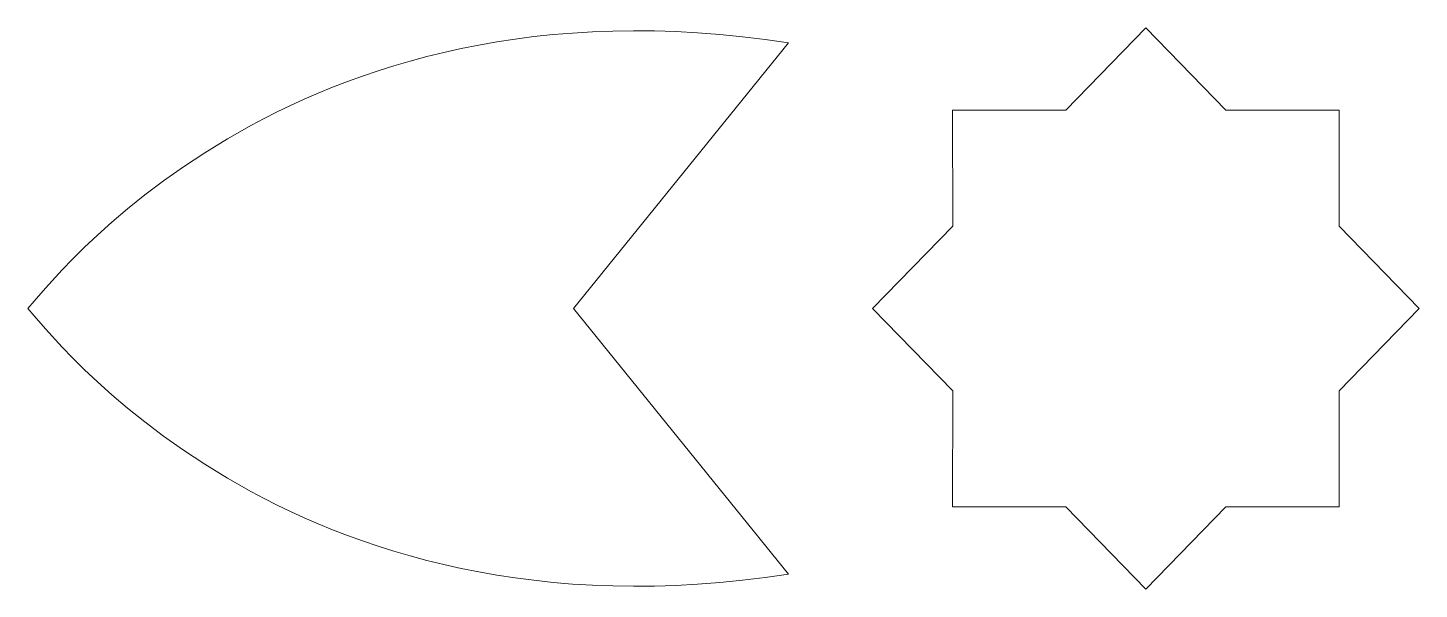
# Model space of a CAD drawing. Header units: millimetres. Extents: x -167 to 167, y -425 to 425.
# Drawn here: x -17.64 to 4.31, y -196.52 to -187.67 of the extents above; entities that cross this region are included whole.
import ezdxf

# ---------------------------------------------------------------- set-up
doc = ezdxf.new("R2010")
doc.units = ezdxf.units.MM
doc.header["$MEASUREMENT"] = 0
doc.layers.add('Layer 1', color=18, linetype='Continuous', true_color=0x000000)

msp = doc.modelspace()

# ---------------------------------------------------------------- linework, layer by layer
at = {"layer": 'Layer 1', "color": 250, "lineweight": 9, "true_color": 0x333333}
for points, knots in [([(-4.312, -192.094), (-4.312, -192.094), (-3.048, -193.391), (-3.048, -193.391), (-3.048, -193.391), (-3.049, -195.224), (-3.049, -195.224), (-3.049, -195.224), (-1.263, -195.223), (-1.263, -195.223), (-1.263, -195.223), (0, -196.52), (0, -196.52), (0, -196.52), (1.263, -195.223), (1.263, -195.223), (1.263, -195.223), (3.049, -195.224), (3.049, -195.224), (3.049, -195.224), (3.047, -193.391), (3.047, -193.391), (3.047, -193.391), (4.312, -192.094), (4.312, -192.094), (4.312, -192.094), (3.047, -190.798), (3.047, -190.798), (3.047, -190.798), (3.049, -188.964), (3.049, -188.964), (3.049, -188.964), (1.263, -188.966), (1.263, -188.966), (1.263, -188.966), (0, -187.668), (0, -187.668), (0, -187.668), (-1.263, -188.966), (-1.263, -188.966), (-1.263, -188.966), (-3.049, -188.964), (-3.049, -188.964), (-3.049, -188.964), (-3.048, -190.798), (-3.048, -190.798), (-3.048, -190.798), (-4.312, -192.094), (-4.312, -192.094)], [0, 0, 0, 0, 0.0625, 0.0625, 0.0625, 0.125, 0.125, 0.125, 0.1875, 0.1875, 0.1875, 0.25, 0.25, 0.25, 0.3125, 0.3125, 0.3125, 0.375, 0.375, 0.375, 0.4375, 0.4375, 0.4375, 0.5, 0.5, 0.5, 0.5625, 0.5625, 0.5625, 0.625, 0.625, 0.625, 0.6875, 0.6875, 0.6875, 0.75, 0.75, 0.75, 0.8125, 0.8125, 0.8125, 0.875, 0.875, 0.875, 0.9375, 0.9375, 0.9375, 1, 1, 1, 1]), ([(-17.641, -192.094), (-17.641, -192.094), (-17.543, -192.208), (-17.543, -192.208), (-17.543, -192.208), (-17.363, -192.416), (-17.363, -192.416), (-17.363, -192.416), (-17.098, -192.705), (-17.098, -192.705), (-17.098, -192.705), (-16.935, -192.874), (-16.935, -192.874), (-16.935, -192.874), (-16.75, -193.056), (-16.75, -193.056), (-16.75, -193.056), (-16.543, -193.251), (-16.543, -193.251), (-16.543, -193.251), (-16.316, -193.455), (-16.316, -193.455), (-16.316, -193.455), (-16.066, -193.667), (-16.066, -193.667), (-16.066, -193.667), (-15.795, -193.884), (-15.795, -193.884), (-15.795, -193.884), (-15.502, -194.106), (-15.502, -194.106), (-15.502, -194.106), (-15.187, -194.328), (-15.187, -194.328), (-15.187, -194.328), (-14.85, -194.551), (-14.85, -194.551), (-14.85, -194.551), (-14.491, -194.77), (-14.491, -194.77), (-14.491, -194.77), (-14.11, -194.985), (-14.11, -194.985), (-14.11, -194.985), (-13.911, -195.091), (-13.911, -195.091), (-13.911, -195.091), (-13.706, -195.194), (-13.706, -195.194), (-13.706, -195.194), (-13.495, -195.295), (-13.495, -195.295), (-13.495, -195.295), (-13.28, -195.394), (-13.28, -195.394), (-13.28, -195.394), (-13.058, -195.49), (-13.058, -195.49), (-13.058, -195.49), (-12.831, -195.583), (-12.831, -195.583), (-12.831, -195.583), (-12.598, -195.673), (-12.598, -195.673), (-12.598, -195.673), (-12.359, -195.76), (-12.359, -195.76), (-12.359, -195.76), (-12.114, -195.843), (-12.114, -195.843), (-12.114, -195.843), (-11.864, -195.922), (-11.864, -195.922), (-11.864, -195.922), (-11.608, -195.997), (-11.608, -195.997), (-11.608, -195.997), (-11.347, -196.067), (-11.347, -196.067), (-11.347, -196.067), (-11.079, -196.133), (-11.079, -196.133), (-11.079, -196.133), (-10.806, -196.193), (-10.806, -196.193), (-10.806, -196.193), (-10.527, -196.249), (-10.527, -196.249), (-10.527, -196.249), (-10.242, -196.299), (-10.242, -196.299), (-10.242, -196.299), (-9.952, -196.343), (-9.952, -196.343), (-9.952, -196.343), (-9.655, -196.381), (-9.655, -196.381), (-9.655, -196.381), (-9.353, -196.413), (-9.353, -196.413), (-9.353, -196.413), (-9.045, -196.439), (-9.045, -196.439), (-9.045, -196.439), (-8.731, -196.458), (-8.731, -196.458), (-8.731, -196.458), (-8.411, -196.47), (-8.411, -196.47), (-8.411, -196.47), (-8.085, -196.474), (-8.085, -196.474), (-8.085, -196.474), (-7.753, -196.471), (-7.753, -196.471), (-7.753, -196.471), (-7.415, -196.461), (-7.415, -196.461), (-7.415, -196.461), (-7.072, -196.442), (-7.072, -196.442), (-7.072, -196.442), (-6.722, -196.415), (-6.722, -196.415), (-6.722, -196.415), (-6.366, -196.379), (-6.366, -196.379), (-6.366, -196.379), (-6.005, -196.335), (-6.005, -196.335), (-6.005, -196.335), (-5.637, -196.282), (-5.637, -196.282), (-5.637, -196.282), (-9.033, -192.094), (-9.033, -192.094), (-9.033, -192.094), (-5.637, -187.907), (-5.637, -187.907), (-5.637, -187.907), (-6.005, -187.854), (-6.005, -187.854), (-6.005, -187.854), (-6.366, -187.809), (-6.366, -187.809), (-6.366, -187.809), (-6.722, -187.774), (-6.722, -187.774), (-6.722, -187.774), (-7.072, -187.747), (-7.072, -187.747), (-7.072, -187.747), (-7.415, -187.728), (-7.415, -187.728), (-7.415, -187.728), (-7.753, -187.717), (-7.753, -187.717), (-7.753, -187.717), (-8.085, -187.715), (-8.085, -187.715), (-8.085, -187.715), (-8.411, -187.719), (-8.411, -187.719), (-8.411, -187.719), (-8.731, -187.731), (-8.731, -187.731), (-8.731, -187.731), (-9.045, -187.75), (-9.045, -187.75), (-9.045, -187.75), (-9.353, -187.775), (-9.353, -187.775), (-9.353, -187.775), (-9.655, -187.807), (-9.655, -187.807), (-9.655, -187.807), (-9.952, -187.846), (-9.952, -187.846), (-9.952, -187.846), (-10.242, -187.89), (-10.242, -187.89), (-10.242, -187.89), (-10.527, -187.94), (-10.527, -187.94), (-10.527, -187.94), (-10.806, -187.995), (-10.806, -187.995), (-10.806, -187.995), (-11.079, -188.056), (-11.079, -188.056), (-11.079, -188.056), (-11.347, -188.122), (-11.347, -188.122), (-11.347, -188.122), (-11.608, -188.192), (-11.608, -188.192), (-11.608, -188.192), (-11.864, -188.267), (-11.864, -188.267), (-11.864, -188.267), (-12.114, -188.346), (-12.114, -188.346), (-12.114, -188.346), (-12.359, -188.429), (-12.359, -188.429), (-12.359, -188.429), (-12.598, -188.515), (-12.598, -188.515), (-12.598, -188.515), (-12.831, -188.605), (-12.831, -188.605), (-12.831, -188.605), (-13.058, -188.698), (-13.058, -188.698), (-13.058, -188.698), (-13.28, -188.795), (-13.28, -188.795), (-13.28, -188.795), (-13.495, -188.893), (-13.495, -188.893), (-13.495, -188.893), (-13.706, -188.995), (-13.706, -188.995), (-13.706, -188.995), (-13.911, -189.098), (-13.911, -189.098), (-13.911, -189.098), (-14.11, -189.203), (-14.11, -189.203), (-14.11, -189.203), (-14.491, -189.418), (-14.491, -189.418), (-14.491, -189.418), (-14.85, -189.638), (-14.85, -189.638), (-14.85, -189.638), (-15.187, -189.86), (-15.187, -189.86), (-15.187, -189.86), (-15.502, -190.083), (-15.502, -190.083), (-15.502, -190.083), (-15.795, -190.304), (-15.795, -190.304), (-15.795, -190.304), (-16.066, -190.522), (-16.066, -190.522), (-16.066, -190.522), (-16.316, -190.734), (-16.316, -190.734), (-16.316, -190.734), (-16.543, -190.938), (-16.543, -190.938), (-16.543, -190.938), (-16.75, -191.132), (-16.75, -191.132), (-16.75, -191.132), (-16.935, -191.315), (-16.935, -191.315), (-16.935, -191.315), (-17.098, -191.484), (-17.098, -191.484), (-17.098, -191.484), (-17.363, -191.772), (-17.363, -191.772), (-17.363, -191.772), (-17.543, -191.981), (-17.543, -191.981), (-17.543, -191.981), (-17.641, -192.094), (-17.641, -192.094)], [0, 0, 0, 0, 0.011111, 0.011111, 0.011111, 0.022222, 0.022222, 0.022222, 0.033333, 0.033333, 0.033333, 0.044444, 0.044444, 0.044444, 0.055556, 0.055556, 0.055556, 0.066667, 0.066667, 0.066667, 0.077778, 0.077778, 0.077778, 0.088889, 0.088889, 0.088889, 0.1, 0.1, 0.1, 0.111111, 0.111111, 0.111111, 0.122222, 0.122222, 0.122222, 0.133333, 0.133333, 0.133333, 0.144444, 0.144444, 0.144444, 0.155556, 0.155556, 0.155556, 0.166667, 0.166667, 0.166667, 0.177778, 0.177778, 0.177778, 0.188889, 0.188889, 0.188889, 0.2, 0.2, 0.2, 0.211111, 0.211111, 0.211111, 0.222222, 0.222222, 0.222222, 0.233333, 0.233333, 0.233333, 0.244444, 0.244444, 0.244444, 0.255556, 0.255556, 0.255556, 0.266667, 0.266667, 0.266667, 0.277778, 0.277778, 0.277778, 0.288889, 0.288889, 0.288889, 0.3, 0.3, 0.3, 0.311111, 0.311111, 0.311111, 0.322222, 0.322222, 0.322222, 0.333333, 0.333333, 0.333333, 0.344444, 0.344444, 0.344444, 0.355556, 0.355556, 0.355556, 0.366667, 0.366667, 0.366667, 0.377778, 0.377778, 0.377778, 0.388889, 0.388889, 0.388889, 0.4, 0.4, 0.4, 0.411111, 0.411111, 0.411111, 0.422222, 0.422222, 0.422222, 0.433333, 0.433333, 0.433333, 0.444444, 0.444444, 0.444444, 0.455556, 0.455556, 0.455556, 0.466667, 0.466667, 0.466667, 0.477778, 0.477778, 0.477778, 0.488889, 0.488889, 0.488889, 0.5, 0.5, 0.5, 0.511111, 0.511111, 0.511111, 0.522222, 0.522222, 0.522222, 0.533333, 0.533333, 0.533333, 0.544444, 0.544444, 0.544444, 0.555556, 0.555556, 0.555556, 0.566667, 0.566667, 0.566667, 0.577778, 0.577778, 0.577778, 0.588889, 0.588889, 0.588889, 0.6, 0.6, 0.6, 0.611111, 0.611111, 0.611111, 0.622222, 0.622222, 0.622222, 0.633333, 0.633333, 0.633333, 0.644444, 0.644444, 0.644444, 0.655556, 0.655556, 0.655556, 0.666667, 0.666667, 0.666667, 0.677778, 0.677778, 0.677778, 0.688889, 0.688889, 0.688889, 0.7, 0.7, 0.7, 0.711111, 0.711111, 0.711111, 0.722222, 0.722222, 0.722222, 0.733333, 0.733333, 0.733333, 0.744444, 0.744444, 0.744444, 0.755556, 0.755556, 0.755556, 0.766667, 0.766667, 0.766667, 0.777778, 0.777778, 0.777778, 0.788889, 0.788889, 0.788889, 0.8, 0.8, 0.8, 0.811111, 0.811111, 0.811111, 0.822222, 0.822222, 0.822222, 0.833333, 0.833333, 0.833333, 0.844444, 0.844444, 0.844444, 0.855556, 0.855556, 0.855556, 0.866667, 0.866667, 0.866667, 0.877778, 0.877778, 0.877778, 0.888889, 0.888889, 0.888889, 0.9, 0.9, 0.9, 0.911111, 0.911111, 0.911111, 0.922222, 0.922222, 0.922222, 0.933333, 0.933333, 0.933333, 0.944444, 0.944444, 0.944444, 0.955556, 0.955556, 0.955556, 0.966667, 0.966667, 0.966667, 0.977778, 0.977778, 0.977778, 0.988889, 0.988889, 0.988889, 1, 1, 1, 1])]:
    msp.add_open_spline(points, degree=3, knots=knots, dxfattribs=at)

doc.saveas('drawing.dxf')
